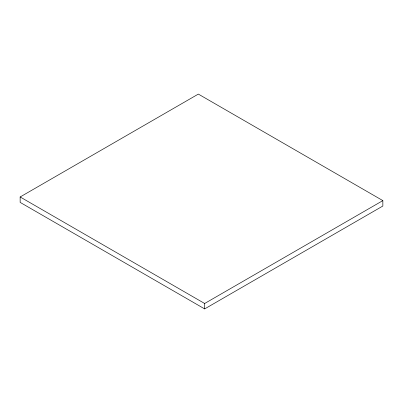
<?xml version="1.0" encoding="UTF-8"?>
<svg xmlns="http://www.w3.org/2000/svg" width="403" height="403" viewBox="0 0 403 403"><rect width="100%" height="100%" fill="white"/><g stroke="black" fill="none" stroke-linecap="round" stroke-linejoin="round"><path stroke-width="0.6" d="M20.15 196.966L198.341 94.09L382.85 200.613L382.85 206.034L204.659 308.91L20.15 202.387L20.15 196.966L204.659 303.494L382.85 200.613M204.659 303.494L204.659 308.91"/></g></svg>
